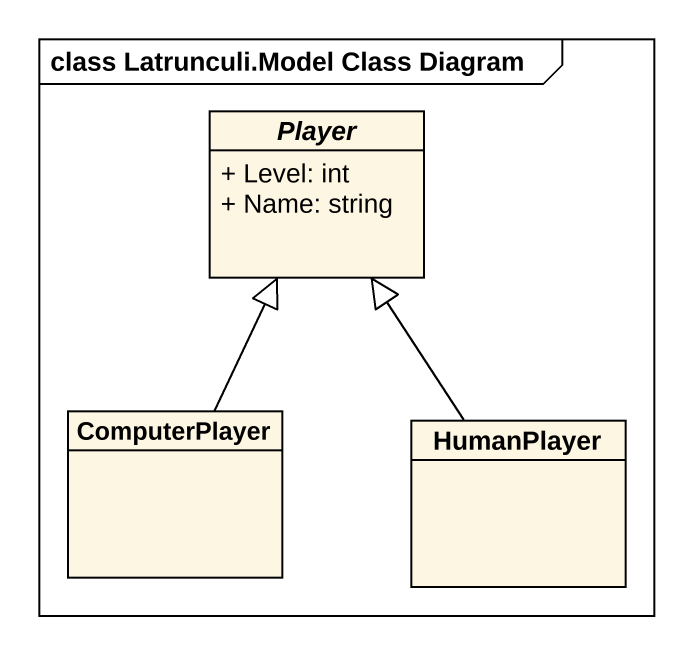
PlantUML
@startuml
mainframe class Latrunculi.Model Class Diagram
hide circle
hide empty members
skinparam classAttributeIconSize 0
abstract class Player {
  + Level: int
  + Name: string
}
class ComputerPlayer
class HumanPlayer
ComputerPlayer -up-|> Player
HumanPlayer -up-|> Player
@enduml
